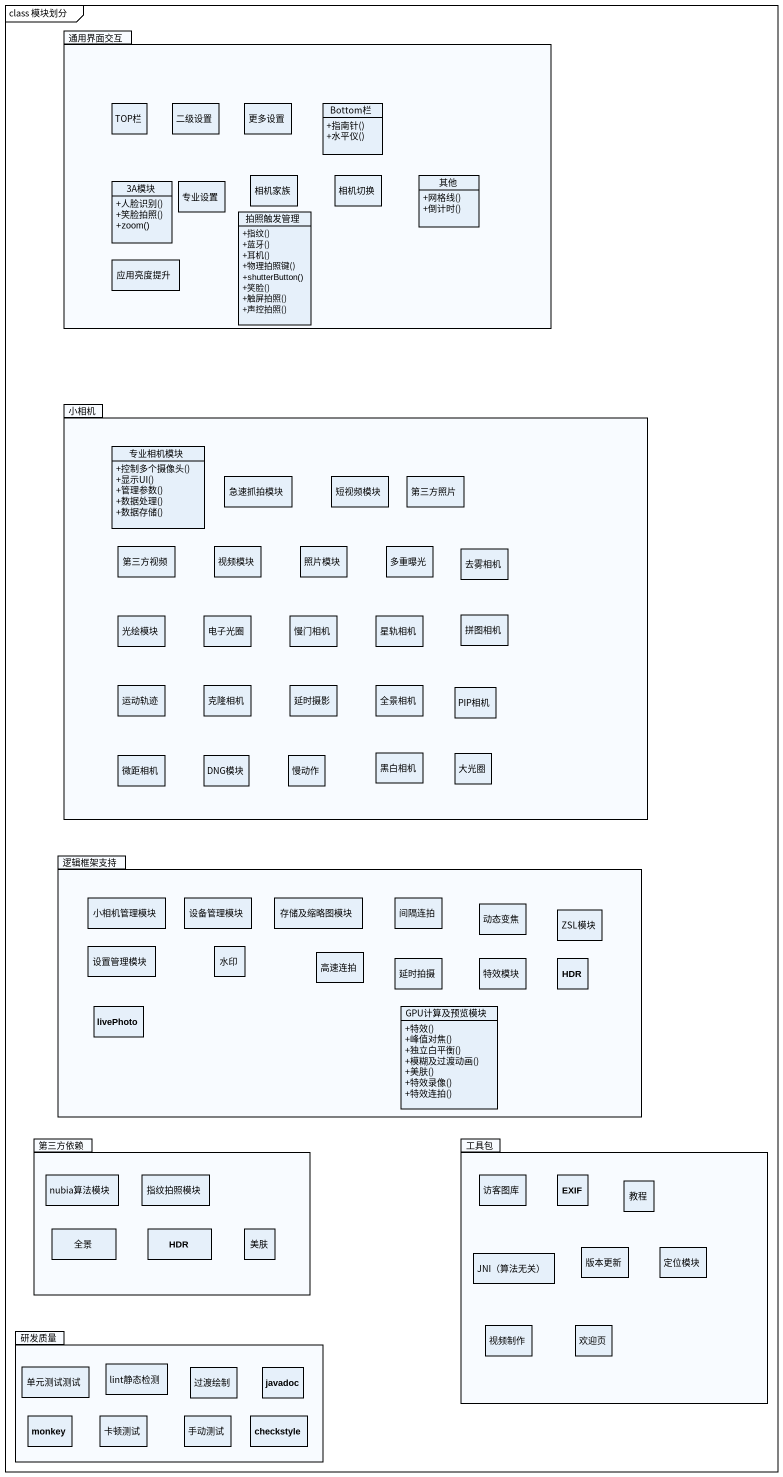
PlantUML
@startuml
mainframe class 模块划分
hide circle
hide empty members
skinparam classAttributeIconSize 0
package 通用界面交互 {
  class TOP栏
  class 二级设置
  class 更多设置
  class Bottom栏 {
    +指南针()
    +水平仪()
  }
  class "3A模块" as c3A模块 {
    +人脸识别()
    +笑脸拍照()
    +zoom()
  }
  class 专业设置
  class 相机家族
  class 相机切换
  class 其他 {
    +网格线()
    +倒计时()
  }
  class 拍照触发管理 {
    +指纹()
    +蓝牙()
    +耳机()
    +物理拍照键()
    +shutterButton()
    +笑脸()
    +触屏拍照()
    +声控拍照()
  }
  class 应用亮度提升
}
package 小相机 {
  class 专业相机模块 {
    +控制多个摄像头()
    +显示UI()
    +管理参数()
    +数据处理()
    +数据存储()
  }
  class 急速抓拍模块
  class 短视频模块
  class 第三方照片
  class 第三方视频
  class 视频模块
  class 照片模块
  class 多重曝光
  class 去雾相机
  class 拼图相机
  class 光绘模块
  class 电子光圈
  class 慢门相机
  class 星轨相机
  class 运动轨迹
  class 克隆相机
  class 延时摄影
  class 全景相机
  class PIP相机
  class 微距相机
  class DNG模块
  class 慢动作
  class 黑白相机
  class 大光圈
}
package 逻辑框架支持 {
  class 小相机管理模块
  class 设备管理模块
  class 存储及缩略图模块
  class 间隔连拍
  class 动态变焦
  class ZSL模块
  class 设置管理模块
  class 水印
  class 高速连拍
  class 延时拍摄
  class 特效模块
  class HDR
  class livePhoto
  class GPU计算及预览模块 {
    +特效()
    +峰值对焦()
    +独立白平衡()
    +模糊及过渡动画()
    +美肤()
    +特效录像()
    +特效连拍()
  }
}
package 第三方依赖 {
  class nubia算法模块
  class 指纹拍照模块
  class 全景
  class "HDR" as HDR_2
  class 美肤
}
package 工具包 {
  class 访客图库
  class EXIF
  class 教程
  class "JNI（算法无关）" as JNI_算法无关
  class 版本更新
  class 定位模块
  class 视频制作
  class 欢迎页
}
package 研发质量 {
  class 单元测试测试
  class lint静态检测
  class 过渡绘制
  class javadoc
  class monkey
  class 卡顿测试
  class 手动测试
  class checkstyle
}
@enduml
